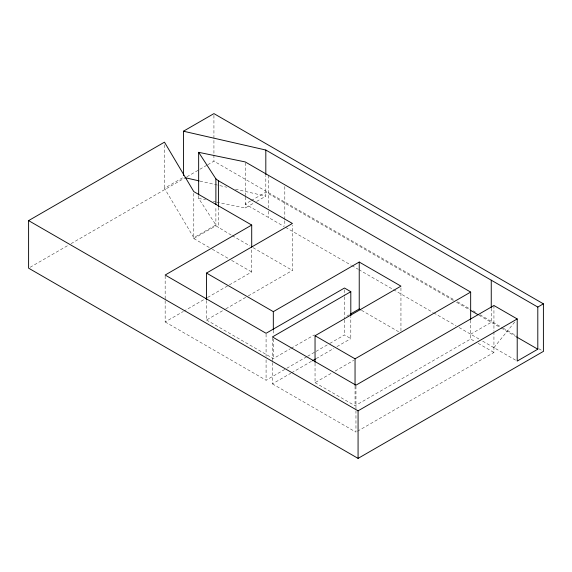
<?xml version="1.0" encoding="UTF-8"?>
<svg xmlns="http://www.w3.org/2000/svg" width="572" height="572" viewBox="0 0 572 572"><rect width="100%" height="100%" fill="white"/><g stroke="black" fill="none" stroke-linecap="round" stroke-linejoin="round"><path stroke-width="0.43" stroke-dasharray="2.86 2.15" d="M493.936 347.647L514.993 321.686M198.656 195.753L198.656 198.412L215.887 224.953L193.794 237.709L164.471 188.26L183.44 177.306M30.144 267.274L67.982 245.431M71.071 243.643L186.129 177.22M186.901 176.777L206.978 165.179M207.75 164.736L213.928 161.168L454.461 300.035M250.557 200.972L245.224 204.054L284.07 226.483M251.322 200.529L265.816 192.163L453.424 300.479M216.767 202.145L245.224 208.015L253.61 203.174M256.664 201.415L265.816 196.132L265.816 175.49M193.794 193.386L193.794 238.553L215.887 225.797L215.887 206.335M165.158 300.708L165.158 321.957L182.933 311.697M183.705 311.254L204.569 299.206M207.665 297.419L251.709 271.986L251.709 248.076M206.506 300.529L206.506 320.005L225.082 309.288M225.854 308.837L247.526 296.325M248.298 295.881L292.414 270.413L292.414 225.246M206.506 320.005L273.323 358.587L290.347 348.756M291.119 348.305L314.343 334.906M346.846 316.137L349.942 314.35M165.158 321.957L266.08 380.223L286.064 368.69M286.837 368.246L306.821 356.706M307.586 356.263L315.272 351.823M316.044 351.38L329.107 343.836M329.88 343.393L344.48 334.963L350.808 338.617L350.808 316.473M272.408 362.627L272.408 383.876L290.855 373.23M291.627 372.787L311.611 361.247M316.223 358.587L333.898 348.377M336.972 346.603L350.808 338.617M315.043 363.191L315.043 382.668L332.067 372.844M335.163 371.056L353.739 360.331M470.663 334.212L491.255 322.322L491.255 308.279M315.043 382.668L355.048 405.77L470.663 339.017L475.168 341.62M357.5 431.224L493.936 352.452L493.936 331.846M198.656 198.412L205.555 199.835M213.32 201.437L215.901 201.973M199.914 181.074L218.99 185.428M219.855 185.628L226.798 187.216M235.464 189.196L265.816 196.132M457.55 301.823L469.927 308.966M473.023 310.753L476.111 312.541M479.979 314.772L502.409 327.72M503.181 328.171L516.33 335.757M538.76 348.705L543.4 351.387M456.513 302.266L469.633 309.838M478.9 315.193L500.407 327.606M501.172 328.049L515.672 336.422M285.585 227.356L351.137 265.201M351.902 265.651L358.072 269.212M358.844 269.655L432.875 312.398M433.647 312.841L456.006 325.754M459.094 327.534L479.672 339.41M482.675 341.148L516.459 360.653M478.171 343.35L493.936 352.452M215.887 225.797L231.51 235.249M232.282 235.693L250.014 245.931M253.096 247.712L292.414 270.413M361.547 310.324L398.634 331.739M193.794 238.553L211.554 248.806M212.326 249.249L228.543 258.615M231.631 260.396L251.709 271.986M272.408 383.876L355.956 432.117L355.956 410.86M493.936 305.519L493.936 330.973M470.663 320.17L470.663 339.017M400.951 287.909L400.951 331.302M355.956 386.064L355.956 409.974M355.048 386.286L355.048 405.77M344.48 289.797L344.48 295.996M344.48 296.882L344.48 319.019M344.48 319.905L344.48 334.963M284.813 186.543L284.813 219.891M284.813 220.771L284.813 226.033M273.323 330.244L273.323 334.67M273.323 339.103L273.323 358.587M272.408 337.83L272.408 361.74M268.411 175.311L268.411 207.786M268.411 211.297L268.411 217.439M266.08 334.177L266.08 356.313M266.08 359.859L266.08 380.223M245.224 162.805L245.224 196.153M245.224 197.033L245.224 208.015M218.411 207.314L218.411 227.685M213.928 115.372L213.928 154.125M213.928 155.005L213.928 161.168M165.158 275.904L165.158 299.821M164.471 144.823L164.471 188.26"/><path stroke-width="0.86" d="M183.44 175.532L183.44 131.217L213.928 113.614L543.4 303.832L543.4 351.387L358.072 458.387L28.6 268.168L28.6 220.613L164.471 142.163L193.794 191.613L251.709 225.053L251.709 247.19M251.709 225.053L165.158 275.025L266.08 333.29L344.48 288.023L350.808 291.677L350.808 315.587M206.506 299.642L206.506 273.073L292.414 223.473L218.411 180.752L215.887 178.857L198.656 152.324L245.224 161.926L470.663 292.085L470.663 319.29M205.341 298.756L206.892 297.869M206.506 273.073L273.323 311.647L359.23 262.048L400.951 286.136L315.043 335.735L315.043 362.305M350.808 291.677L272.408 336.944L355.956 385.178L493.936 305.519L517.21 318.954L517.21 361.082L537.802 349.199L537.802 307.064L265.816 150.036L183.44 131.217M350.715 313.899L359.23 308.987L360.775 309.881M312.376 360.803L315.451 359.03M315.043 335.735L355.048 358.83L470.663 292.085M28.6 220.613L358.072 410.832L517.21 318.954M537.802 307.064L543.4 303.832M185.178 177.706L199.049 180.874M470.406 310.289L478.128 314.743M516.43 336.858L537.802 349.199M491.255 280.194L491.255 307.4M359.23 262.048L359.23 308.987M358.072 410.832L358.072 458.387M355.048 358.83L355.048 385.399M273.323 311.647L273.323 329.358M265.816 150.036L265.816 174.61M218.411 180.752L218.411 206.428M215.887 178.857L215.887 204.569M198.656 152.324L198.656 194.866"/></g></svg>
